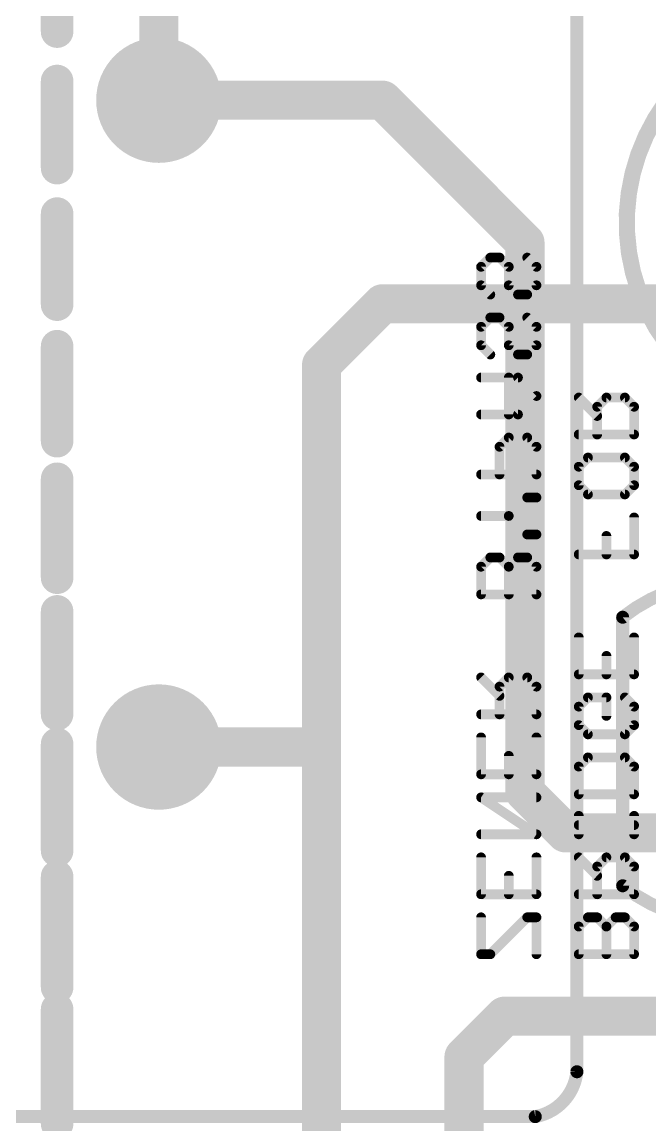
# Model space of a CAD drawing. Extents: x -31 to 86, y -14 to 53.
# Drawn here: x 37.24 to 47.03, y 4.65 to 21.86 of the extents above; entities that cross this region are included whole.
import ezdxf

# ---------------------------------------------------------------- set-up
doc = ezdxf.new("R2010")
doc.units = 0
for name, color, linetype in [('1', 12, 'CONTINUOUS'), ('16', 132, 'CONTINUOUS'), ('17', 110, 'CONTINUOUS'), ('21', 41, 'CONTINUOUS'), ('22', 40, 'CONTINUOUS')]:
    doc.layers.add(name, color=color, linetype=linetype)

# ---------------------------------------------------------------- blocks, each defined once
blk = doc.blocks.new('ROUNDP')
at = {"const_width": 0.5}
blk.add_lwpolyline([(0, -0.25, 1), (0, 0.25, 1), (0, -0.25)], format="xyb", dxfattribs=at)

msp = doc.modelspace()

# ---------------------------------------------------------------- linework, layer by layer
at = {"layer": '1', "const_width": 0.6096}
for points in [[(39.37, 22.1725), (39.37, 20.6375)], [(42.8625, 17.4625), (41.91, 16.51)], [(49.8475, 17.4625), (42.8625, 17.4625)], [(41.91, 12.3825), (41.91, 16.51)], [(41.91, 10.5475), (41.91, 12.3825)], [(39.37, 10.5475), (41.91, 10.5475)], [(41.91, 1.905), (41.91, 10.5475)], [(44.7675, 6.35), (44.1325, 5.715)], [(47.625, 6.35), (44.7675, 6.35)], [(44.1325, 5.715), (44.1325, 3.4925)]]:
    msp.add_lwpolyline(points, dxfattribs=at)
at = {"layer": '1', "const_width": 0.3048}
for points in [[(39.2176, 20.6375, 1), (39.5224, 20.6375)], [(42.8625, 17.6149, 1), (42.8625, 17.3101)], [(42.9703, 17.3547, 1), (42.7547, 17.5703)], [(41.8022, 16.6178, 1), (42.0178, 16.4022)], [(42.0624, 16.51, 1), (41.7576, 16.51)], [(42.0624, 12.3825, 1), (41.7576, 12.3825)], [(41.7576, 12.3825, 1), (42.0624, 12.3825)], [(39.37, 10.6999, 1), (39.37, 10.3951)], [(42.0624, 10.5475, 1), (41.7576, 10.5475)], [(41.91, 10.3951, 1), (41.91, 10.6999)], [(41.7576, 10.5475, 1), (42.0624, 10.5475)], [(44.7675, 6.5024, 1), (44.7675, 6.1976)], [(44.8753, 6.2422, 1), (44.6597, 6.4578)], [(44.0247, 5.8228, 1), (44.2403, 5.6072)], [(44.2849, 5.715, 1), (43.9801, 5.715)]]:
    msp.add_lwpolyline(points, format="xyb", dxfattribs=at)
at = {"layer": '16', "const_width": 0.6096}
for points in [[(39.37, 20.6375), (42.8625, 20.6375)], [(42.8625, 20.6375), (45.085, 18.415)], [(45.085, 9.8425), (45.085, 18.415)], [(45.72, 9.2075), (45.085, 9.8425)], [(48.26, 9.2075), (45.72, 9.2075)]]:
    msp.add_lwpolyline(points, dxfattribs=at)
at = {"layer": '16', "const_width": 0.3048}
for points in [[(39.37, 20.7899, 1), (39.37, 20.4851)], [(42.9703, 20.7453, 1), (42.7547, 20.5297)], [(42.8625, 20.4851, 1), (42.8625, 20.7899)], [(45.2374, 18.415, 1), (44.9326, 18.415)], [(44.9772, 18.3072, 1), (45.1928, 18.5228)], [(45.1928, 9.9503, 1), (44.9772, 9.7347)], [(44.9326, 9.8425, 1), (45.2374, 9.8425)], [(45.72, 9.3599, 1), (45.72, 9.0551)], [(45.6122, 9.0997, 1), (45.8278, 9.3153)]]:
    msp.add_lwpolyline(points, format="xyb", dxfattribs=at)
at = {"layer": '21'}
for points, const_width in [([(45.895, 5.4825), (45.895, 24.6175)], 0.2032), ([(37.7825, 22.8209), (37.7825, 21.7072)], 0.508), ([(37.7825, 20.6912), (37.7825, 19.5775)], 0.508), ([(37.7825, 18.5615), (37.7825, 17.4478)], 0.508), ([(37.7825, 16.4318), (37.7825, 15.3182)], 0.508), ([(37.7825, 14.3022), (37.7825, 13.1885)], 0.508), ([(46.609, 12.572), (46.609, 8.383)], 0.2032), ([(37.7825, 12.1725), (37.7825, 11.0588)], 0.508), ([(37.7825, 10.0428), (37.7825, 8.9291)], 0.508), ([(37.7825, 7.9131), (37.7825, 6.7994)], 0.508), ([(37.7825, 5.7834), (37.7825, 4.6697)], 0.508), ([(31.31, 4.7825), (45.245, 4.7825)], 0.2032)]:
    msp.add_lwpolyline(points, dxfattribs=dict(at, const_width=const_width))
for points, const_width in [([(37.6555, 21.7072, 1), (37.9095, 21.7072)], 0.254), ([(47.9425, 21.2725, 3), (51.7525, 21.2725)], 0.254), ([(37.9095, 20.6912, 1), (37.6555, 20.6912)], 0.254), ([(37.6555, 19.5775, 1), (37.9095, 19.5775)], 0.254), ([(37.9095, 18.5615, 1), (37.6555, 18.5615)], 0.254), ([(37.6555, 17.4478, 1), (37.9095, 17.4478)], 0.254), ([(37.9095, 16.4318, 1), (37.6555, 16.4318)], 0.254), ([(37.6555, 15.3182, 1), (37.9095, 15.3182)], 0.254), ([(37.9095, 14.3022, 1), (37.6555, 14.3022)], 0.254), ([(37.6555, 13.1885, 1), (37.9095, 13.1885)], 0.254), ([(50.8085, 11.2638, 0.5267), (46.609, 12.5721)], 0.2032), ([(46.6598, 12.572, 1), (46.5582, 12.572)], 0.1016), ([(46.5776, 12.612, 1), (46.6404, 12.5322)], 0.1016), ([(37.9095, 12.1725, 1), (37.6555, 12.1725)], 0.254), ([(37.6555, 11.0588, 1), (37.9095, 11.0588)], 0.254), ([(37.9095, 10.0428, 1), (37.6555, 10.0428)], 0.254), ([(46.609, 8.383, 0.5267), (50.8084, 9.6912)], 0.2032), ([(37.6555, 8.9291, 1), (37.9095, 8.9291)], 0.254), ([(46.6404, 8.4229, 1), (46.5776, 8.3431)], 0.1016), ([(46.5582, 8.383, 1), (46.6598, 8.383)], 0.1016), ([(37.9095, 7.9131, 1), (37.6555, 7.9131)], 0.254), ([(37.6555, 6.7994, 1), (37.9095, 6.7994)], 0.254), ([(37.9095, 5.7834, 1), (37.6555, 5.7834)], 0.254), ([(45.245, 4.7825, 0.3333), (45.895, 5.4825)], 0.2032), ([(45.8442, 5.4825, 1), (45.9458, 5.4825)], 0.1016), ([(45.9455, 5.4772, 1), (45.8445, 5.4878)], 0.1016), ([(45.236, 4.8325, 1), (45.254, 4.7325)], 0.1016), ([(45.245, 4.7317, 1), (45.245, 4.8333)], 0.1016), ([(37.6555, 4.6697, 1), (37.9095, 4.6697)], 0.254)]:
    msp.add_lwpolyline(points, format="xyb", dxfattribs=dict(at, const_width=const_width))
at = {"layer": '22'}
for points, const_width in [([(37.7825, 23.0051), (37.7825, 21.9529)], 0.508), ([(37.7825, 20.9369), (37.7825, 19.8846)], 0.508), ([(37.7825, 18.8686), (37.7825, 17.8163)], 0.508), ([(44.5433, 18.1821), (44.3992, 18.0381)], 0.1524), ([(44.6873, 18.1821), (44.5433, 18.1821)], 0.1524), ([(44.8314, 18.0381), (44.6873, 18.1821)], 0.1524), ([(45.1195, 18.1821), (45.2635, 18.0381)], 0.1524), ([(44.3992, 18.0381), (44.3992, 17.75)], 0.1524), ([(44.8314, 17.75), (44.8314, 18.0381)], 0.1524), ([(45.2635, 18.0381), (45.2635, 17.75)], 0.1524), ([(44.3992, 17.75), (44.5433, 17.6059)], 0.1524), ([(44.9754, 17.6059), (44.8314, 17.75)], 0.1524), ([(45.2635, 17.75), (45.1195, 17.6059)], 0.1524), ([(45.1195, 17.6059), (44.9754, 17.6059)], 0.1524), ([(44.5433, 17.2466), (44.3992, 17.1026)], 0.1524), ([(44.6873, 17.2466), (44.5433, 17.2466)], 0.1524), ([(44.8314, 17.1026), (44.6873, 17.2466)], 0.1524), ([(45.1195, 17.2466), (45.2635, 17.1026)], 0.1524), ([(37.7825, 16.8003), (37.7825, 15.748)], 0.508), ([(44.3992, 17.1026), (44.3992, 16.8144)], 0.1524), ([(44.8314, 16.8144), (44.8314, 17.1026)], 0.1524), ([(45.2635, 17.1026), (45.2635, 16.8144)], 0.1524), ([(44.3992, 16.8144), (44.5433, 16.6704)], 0.1524), ([(44.9754, 16.6704), (44.8314, 16.8144)], 0.1524), ([(45.2635, 16.8144), (45.1195, 16.6704)], 0.1524), ([(45.1195, 16.6704), (44.9754, 16.6704)], 0.1524), ([(44.9754, 16.3111), (44.3992, 16.3111)], 0.1524), ([(44.8314, 15.7349), (44.8314, 16.3111)], 0.1524), ([(45.2635, 16.023), (44.9754, 16.3111)], 0.1524), ([(44.9754, 15.7349), (45.2635, 16.023)], 0.1524), ([(46.2113, 15.7111), (45.9232, 15.9993)], 0.1524), ([(46.3554, 15.9993), (46.2113, 15.8552)], 0.1524), ([(46.6435, 15.9993), (46.3554, 15.9993)], 0.1524), ([(46.7875, 15.8552), (46.6435, 15.9993)], 0.1524), ([(46.2113, 15.8552), (46.2113, 15.423)], 0.1524), ([(46.7875, 15.423), (46.7875, 15.8552)], 0.1524), ([(44.3992, 15.7349), (44.9754, 15.7349)], 0.1524), ([(45.9232, 15.423), (46.7875, 15.423)], 0.1524), ([(44.8314, 15.3756), (44.6873, 15.2315)], 0.1524), ([(45.1195, 15.3756), (44.8314, 15.3756)], 0.1524), ([(45.2635, 15.2315), (45.1195, 15.3756)], 0.1524), ([(44.6873, 15.2315), (44.6873, 14.7994)], 0.1524), ([(45.2635, 14.7994), (45.2635, 15.2315)], 0.1524), ([(45.9232, 14.9197), (46.0673, 15.0637)], 0.1524), ([(46.0673, 15.0637), (46.6435, 15.0637)], 0.1524), ([(46.6435, 15.0637), (46.7875, 14.9197)], 0.1524), ([(37.7825, 14.732), (37.7825, 13.6797)], 0.508), ([(45.9232, 14.6316), (45.9232, 14.9197)], 0.1524), ([(46.7875, 14.9197), (46.7875, 14.6316)], 0.1524), ([(44.3992, 14.7994), (45.2635, 14.7994)], 0.1524), ([(46.0673, 14.4875), (45.9232, 14.6316)], 0.1524), ([(46.7875, 14.6316), (46.6435, 14.4875)], 0.1524), ([(44.8314, 14.1519), (45.1195, 14.4401)], 0.1524), ([(45.1195, 14.4401), (45.2635, 14.4401)], 0.1524), ([(46.6435, 14.4875), (46.0673, 14.4875)], 0.1524), ([(44.8314, 14.1519), (44.3992, 14.1519)], 0.1524), ([(45.1195, 13.8638), (44.8314, 14.1519)], 0.1524), ([(46.7875, 13.552), (46.7875, 14.1282)], 0.1524), ([(45.2635, 13.8638), (45.1195, 13.8638)], 0.1524), ([(46.3554, 13.552), (46.3554, 13.8401)], 0.1524), ([(45.9232, 13.552), (46.7875, 13.552)], 0.1524), ([(44.5433, 13.5045), (44.3992, 13.3605)], 0.1524), ([(44.3992, 13.3605), (44.3992, 12.9283)], 0.1524), ([(44.6873, 13.5045), (44.5433, 13.5045)], 0.1524), ([(44.8314, 13.3605), (44.6873, 13.5045)], 0.1524), ([(44.9754, 13.5045), (44.8314, 13.3605)], 0.1524), ([(44.8314, 12.9283), (44.8314, 13.3605)], 0.1524), ([(45.1195, 13.5045), (44.9754, 13.5045)], 0.1524), ([(45.2635, 13.3605), (45.1195, 13.5045)], 0.1524), ([(45.2635, 12.9283), (45.2635, 13.3605)], 0.1524), ([(37.7825, 12.6637), (37.7825, 11.6114)], 0.508), ([(44.3992, 12.9283), (45.2635, 12.9283)], 0.1524), ([(45.9232, 11.681), (45.9232, 12.2572)], 0.1524), ([(46.7875, 12.2572), (46.7875, 11.681)], 0.1524), ([(46.3554, 11.681), (46.3554, 11.9691)], 0.1524), ([(44.6873, 11.3454), (44.3992, 11.6335)], 0.1524), ([(44.8314, 11.6335), (44.6873, 11.4894)], 0.1524), ([(45.1195, 11.6335), (44.8314, 11.6335)], 0.1524), ([(45.2635, 11.4894), (45.1195, 11.6335)], 0.1524), ([(46.7875, 11.681), (45.9232, 11.681)], 0.1524), ([(44.6873, 11.4894), (44.6873, 11.0573)], 0.1524), ([(45.2635, 11.0573), (45.2635, 11.4894)], 0.1524), ([(45.9232, 11.1776), (46.0673, 11.3217)], 0.1524), ([(46.0673, 11.3217), (46.3554, 11.3217)], 0.1524), ([(46.3554, 11.3217), (46.3554, 11.0335)], 0.1524), ([(46.6435, 11.3217), (46.7875, 11.1776)], 0.1524), ([(45.9232, 10.8895), (45.9232, 11.1776)], 0.1524), ([(46.7875, 11.1776), (46.7875, 10.8895)], 0.1524), ([(44.3992, 11.0573), (45.2635, 11.0573)], 0.1524), ([(37.7825, 10.5954), (37.7825, 9.5431)], 0.508), ([(46.0673, 10.7454), (45.9232, 10.8895)], 0.1524), ([(46.7875, 10.8895), (46.6435, 10.7454)], 0.1524), ([(44.3992, 10.1218), (44.3992, 10.698)], 0.1524), ([(45.2635, 10.698), (45.2635, 10.1218)], 0.1524), ([(46.6435, 10.7454), (46.0673, 10.7454)], 0.1524), ([(44.8314, 10.1218), (44.8314, 10.4099)], 0.1524), ([(45.9232, 10.2421), (46.0673, 10.3861)], 0.1524), ([(46.0673, 10.3861), (46.6435, 10.3861)], 0.1524), ([(46.6435, 10.3861), (46.7875, 10.2421)], 0.1524), ([(45.2635, 10.1218), (44.3992, 10.1218)], 0.1524), ([(45.9232, 9.8099), (45.9232, 10.2421)], 0.1524), ([(46.7875, 10.2421), (46.7875, 9.8099)], 0.1524), ([(45.2635, 9.1862), (44.3992, 9.7625)], 0.1524), ([(44.3992, 9.7625), (45.2635, 9.7625)], 0.1524), ([(46.7875, 9.8099), (45.9232, 9.8099)], 0.1524), ([(45.9232, 9.1862), (45.9232, 9.4744)], 0.1524), ([(46.7875, 9.1862), (46.7875, 9.4744)], 0.1524), ([(45.9232, 9.3303), (46.7875, 9.3303)], 0.1524), ([(44.3992, 9.1862), (45.2635, 9.1862)], 0.1524), ([(37.7825, 8.5271), (37.7825, 7.4749)], 0.508), ([(44.3992, 8.2507), (44.3992, 8.8269)], 0.1524), ([(45.2635, 8.8269), (45.2635, 8.2507)], 0.1524), ([(46.2113, 8.5388), (45.9232, 8.8269)], 0.1524), ([(46.3554, 8.8269), (46.2113, 8.6829)], 0.1524), ([(46.6435, 8.8269), (46.3554, 8.8269)], 0.1524), ([(46.7875, 8.6829), (46.6435, 8.8269)], 0.1524), ([(44.8314, 8.2507), (44.8314, 8.5388)], 0.1524), ([(46.2113, 8.6829), (46.2113, 8.2507)], 0.1524), ([(46.7875, 8.2507), (46.7875, 8.6829)], 0.1524), ([(45.2635, 8.2507), (44.3992, 8.2507)], 0.1524), ([(45.9232, 8.2507), (46.7875, 8.2507)], 0.1524), ([(44.3992, 7.3152), (44.3992, 7.8914)], 0.1524), ([(45.1195, 7.8914), (44.5433, 7.3152)], 0.1524), ([(45.2635, 7.8914), (45.1195, 7.8914)], 0.1524), ([(45.2635, 7.3152), (45.2635, 7.8914)], 0.1524), ([(46.0673, 7.8914), (45.9232, 7.7474)], 0.1524), ([(46.2113, 7.8914), (46.0673, 7.8914)], 0.1524), ([(46.3554, 7.7474), (46.2113, 7.8914)], 0.1524), ([(46.4994, 7.8914), (46.3554, 7.7474)], 0.1524), ([(46.6435, 7.8914), (46.4994, 7.8914)], 0.1524), ([(46.7875, 7.7474), (46.6435, 7.8914)], 0.1524), ([(45.9232, 7.7474), (45.9232, 7.3152)], 0.1524), ([(46.3554, 7.3152), (46.3554, 7.7474)], 0.1524), ([(46.7875, 7.3152), (46.7875, 7.7474)], 0.1524), ([(44.5433, 7.3152), (44.3992, 7.3152)], 0.1524), ([(45.9232, 7.3152), (46.7875, 7.3152)], 0.1524), ([(37.7825, 6.4589), (37.7825, 5.4066)], 0.508)]:
    msp.add_lwpolyline(points, dxfattribs=dict(at, const_width=const_width))
for points, const_width in [([(37.6555, 21.9529, 1), (37.9095, 21.9529)], 0.254), ([(37.9095, 20.9369, 1), (37.6555, 20.9369)], 0.254), ([(37.6555, 19.8846, 1), (37.9095, 19.8846)], 0.254), ([(37.9095, 18.8686, 1), (37.6555, 18.8686)], 0.254), ([(44.5433, 18.2202, 1), (44.5433, 18.144)], 0.0762), ([(44.5702, 18.1552, 1), (44.5163, 18.2091)], 0.0762), ([(44.7143, 18.2091, 1), (44.6604, 18.1552)], 0.0762), ([(44.6873, 18.144, 1), (44.6873, 18.2202)], 0.0762), ([(45.1464, 18.2091, 1), (45.0925, 18.1552)], 0.0762), ([(44.4373, 18.0381, 1), (44.3611, 18.0381)], 0.0762), ([(44.3723, 18.065, 1), (44.4261, 18.0111)], 0.0762), ([(44.8695, 18.0381, 1), (44.7933, 18.0381)], 0.0762), ([(44.8044, 18.0111, 1), (44.8583, 18.065)], 0.0762), ([(45.3016, 18.0381, 1), (45.2254, 18.0381)], 0.0762), ([(45.2366, 18.0111, 1), (45.2905, 18.065)], 0.0762), ([(37.6555, 17.8163, 1), (37.9095, 17.8163)], 0.254), ([(44.4261, 17.7769, 1), (44.3723, 17.723)], 0.0762), ([(44.3611, 17.75, 1), (44.4373, 17.75)], 0.0762), ([(44.8583, 17.7769, 1), (44.8044, 17.723)], 0.0762), ([(44.7933, 17.75, 1), (44.8695, 17.75)], 0.0762), ([(45.2254, 17.75, 1), (45.3016, 17.75)], 0.0762), ([(45.2905, 17.723, 1), (45.2366, 17.7769)], 0.0762), ([(44.5163, 17.579, 1), (44.5702, 17.6328)], 0.0762), ([(44.9754, 17.644, 1), (44.9754, 17.5678)], 0.0762), ([(44.9485, 17.579, 1), (45.0024, 17.6328)], 0.0762), ([(45.0925, 17.6328, 1), (45.1464, 17.579)], 0.0762), ([(45.1195, 17.5678, 1), (45.1195, 17.644)], 0.0762), ([(44.5433, 17.2847, 1), (44.5433, 17.2085)], 0.0762), ([(44.5702, 17.2197, 1), (44.5163, 17.2736)], 0.0762), ([(44.7143, 17.2736, 1), (44.6604, 17.2197)], 0.0762), ([(44.6873, 17.2085, 1), (44.6873, 17.2847)], 0.0762), ([(45.1464, 17.2736, 1), (45.0925, 17.2197)], 0.0762), ([(37.9095, 16.8003, 1), (37.6555, 16.8003)], 0.254), ([(44.4373, 17.1026, 1), (44.3611, 17.1026)], 0.0762), ([(44.3723, 17.1295, 1), (44.4261, 17.0756)], 0.0762), ([(44.8695, 17.1026, 1), (44.7933, 17.1026)], 0.0762), ([(44.8044, 17.0756, 1), (44.8583, 17.1295)], 0.0762), ([(45.3016, 17.1026, 1), (45.2254, 17.1026)], 0.0762), ([(45.2366, 17.0756, 1), (45.2905, 17.1295)], 0.0762), ([(44.4261, 16.8414, 1), (44.3723, 16.7875)], 0.0762), ([(44.8583, 16.8414, 1), (44.8044, 16.7875)], 0.0762), ([(45.2905, 16.7875, 1), (45.2366, 16.8414)], 0.0762), ([(44.3611, 16.8144, 1), (44.4373, 16.8144)], 0.0762), ([(44.5163, 16.6434, 1), (44.5702, 16.6973)], 0.0762), ([(44.7933, 16.8144, 1), (44.8695, 16.8144)], 0.0762), ([(44.9754, 16.7085, 1), (44.9754, 16.6323)], 0.0762), ([(44.9485, 16.6434, 1), (45.0024, 16.6973)], 0.0762), ([(45.0925, 16.6973, 1), (45.1464, 16.6434)], 0.0762), ([(45.1195, 16.6323, 1), (45.1195, 16.7085)], 0.0762), ([(45.2254, 16.8144, 1), (45.3016, 16.8144)], 0.0762), ([(44.3992, 16.3492, 1), (44.3992, 16.273)], 0.0762), ([(44.8695, 16.3111, 1), (44.7933, 16.3111)], 0.0762), ([(45.0024, 16.338, 1), (44.9485, 16.2842)], 0.0762), ([(44.9754, 16.273, 1), (44.9754, 16.3492)], 0.0762), ([(45.2905, 15.996, 1), (45.2366, 16.0499)], 0.0762), ([(45.2366, 15.996, 1), (45.2905, 16.0499)], 0.0762), ([(45.9501, 16.0262, 1), (45.8963, 15.9723)], 0.0762), ([(46.3554, 16.0374, 1), (46.3554, 15.9612)], 0.0762), ([(46.3823, 15.9723, 1), (46.3284, 16.0262)], 0.0762), ([(46.6704, 16.0262, 1), (46.6165, 15.9723)], 0.0762), ([(46.6435, 15.9612, 1), (46.6435, 16.0374)], 0.0762), ([(37.6555, 15.748, 1), (37.9095, 15.748)], 0.254), ([(46.2494, 15.8552, 1), (46.1732, 15.8552)], 0.0762), ([(46.1844, 15.8821, 1), (46.2383, 15.8283)], 0.0762), ([(46.8256, 15.8552, 1), (46.7494, 15.8552)], 0.0762), ([(46.7606, 15.8283, 1), (46.8145, 15.8821)], 0.0762), ([(44.3992, 15.773, 1), (44.3992, 15.6968)], 0.0762), ([(44.7933, 15.7349, 1), (44.8695, 15.7349)], 0.0762), ([(44.9485, 15.7618, 1), (45.0024, 15.7079)], 0.0762), ([(44.9754, 15.6968, 1), (44.9754, 15.773)], 0.0762), ([(46.1844, 15.6842, 1), (46.2383, 15.7381)], 0.0762), ([(45.9232, 15.4611, 1), (45.9232, 15.3849)], 0.0762), ([(46.7875, 15.3849, 1), (46.7875, 15.4611)], 0.0762), ([(44.8314, 15.4137, 1), (44.8314, 15.3375)], 0.0762), ([(44.8583, 15.3486, 1), (44.8044, 15.4025)], 0.0762), ([(45.1464, 15.4025, 1), (45.0925, 15.3486)], 0.0762), ([(45.1195, 15.3375, 1), (45.1195, 15.4137)], 0.0762), ([(46.1732, 15.423, 1), (46.2494, 15.423)], 0.0762), ([(46.7494, 15.423, 1), (46.8256, 15.423)], 0.0762), ([(44.7254, 15.2315, 1), (44.6492, 15.2315)], 0.0762), ([(44.6604, 15.2585, 1), (44.7143, 15.2046)], 0.0762), ([(45.3016, 15.2315, 1), (45.2254, 15.2315)], 0.0762), ([(45.2366, 15.2046, 1), (45.2905, 15.2585)], 0.0762), ([(46.0673, 15.1018, 1), (46.0673, 15.0256)], 0.0762), ([(46.0942, 15.0368, 1), (46.0403, 15.0907)], 0.0762), ([(46.6704, 15.0907, 1), (46.6165, 15.0368)], 0.0762), ([(46.6435, 15.0256, 1), (46.6435, 15.1018)], 0.0762), ([(37.9095, 14.732, 1), (37.6555, 14.732)], 0.254), ([(45.9613, 14.9197, 1), (45.8851, 14.9197)], 0.0762), ([(45.8963, 14.9466, 1), (45.9501, 14.8927)], 0.0762), ([(46.8256, 14.9197, 1), (46.7494, 14.9197)], 0.0762), ([(46.7606, 14.8927, 1), (46.8145, 14.9466)], 0.0762), ([(44.3992, 14.8375, 1), (44.3992, 14.7613)], 0.0762), ([(44.6492, 14.7994, 1), (44.7254, 14.7994)], 0.0762), ([(45.2254, 14.7994, 1), (45.3016, 14.7994)], 0.0762), ([(45.2635, 14.7613, 1), (45.2635, 14.8375)], 0.0762), ([(45.9501, 14.6585, 1), (45.8963, 14.6046)], 0.0762), ([(45.8851, 14.6316, 1), (45.9613, 14.6316)], 0.0762), ([(46.7494, 14.6316, 1), (46.8256, 14.6316)], 0.0762), ([(46.8145, 14.6046, 1), (46.7606, 14.6585)], 0.0762), ([(45.1195, 14.4782, 1), (45.1195, 14.402)], 0.0762), ([(45.1464, 14.4131, 1), (45.0925, 14.467)], 0.0762), ([(45.2635, 14.402, 1), (45.2635, 14.4782)], 0.0762), ([(46.0673, 14.5256, 1), (46.0673, 14.4494)], 0.0762), ([(46.0403, 14.4606, 1), (46.0942, 14.5145)], 0.0762), ([(46.6165, 14.5145, 1), (46.6704, 14.4606)], 0.0762), ([(46.6435, 14.4494, 1), (46.6435, 14.5256)], 0.0762), ([(44.3992, 14.19, 1), (44.3992, 14.1138)], 0.0762), ([(44.8583, 14.1789, 1), (44.8044, 14.125)], 0.0762), ([(44.8044, 14.1789, 1), (44.8583, 14.125)], 0.0762), ([(44.8314, 14.1138, 1), (44.8314, 14.19)], 0.0762), ([(46.8256, 14.1282, 1), (46.7494, 14.1282)], 0.0762), ([(45.1195, 13.9019, 1), (45.1195, 13.8257)], 0.0762), ([(45.2635, 13.8257, 1), (45.2635, 13.9019)], 0.0762), ([(37.6555, 13.6797, 1), (37.9095, 13.6797)], 0.254), ([(45.0925, 13.8369, 1), (45.1464, 13.8908)], 0.0762), ([(46.3935, 13.8401, 1), (46.3173, 13.8401)], 0.0762), ([(45.9232, 13.5901, 1), (45.9232, 13.5139)], 0.0762), ([(46.7875, 13.5139, 1), (46.7875, 13.5901)], 0.0762), ([(44.4373, 13.3605, 1), (44.3611, 13.3605)], 0.0762), ([(44.3723, 13.3874, 1), (44.4261, 13.3335)], 0.0762), ([(44.5433, 13.5426, 1), (44.5433, 13.4664)], 0.0762), ([(44.5702, 13.4776, 1), (44.5163, 13.5315)], 0.0762), ([(44.7143, 13.5315, 1), (44.6604, 13.4776)], 0.0762), ([(44.6873, 13.4664, 1), (44.6873, 13.5426)], 0.0762), ([(44.8044, 13.3874, 1), (44.8583, 13.3335)], 0.0762), ([(44.8695, 13.3605, 1), (44.7933, 13.3605)], 0.0762), ([(44.8044, 13.3335, 1), (44.8583, 13.3874)], 0.0762), ([(44.9754, 13.5426, 1), (44.9754, 13.4664)], 0.0762), ([(45.0024, 13.4776, 1), (44.9485, 13.5315)], 0.0762), ([(45.1464, 13.5315, 1), (45.0925, 13.4776)], 0.0762), ([(45.1195, 13.4664, 1), (45.1195, 13.5426)], 0.0762), ([(45.3016, 13.3605, 1), (45.2254, 13.3605)], 0.0762), ([(45.2366, 13.3335, 1), (45.2905, 13.3874)], 0.0762), ([(46.3173, 13.552, 1), (46.3935, 13.552)], 0.0762), ([(46.7494, 13.552, 1), (46.8256, 13.552)], 0.0762), ([(37.9095, 12.6637, 1), (37.6555, 12.6637)], 0.254), ([(44.3992, 12.9664, 1), (44.3992, 12.8902)], 0.0762), ([(44.3611, 12.9283, 1), (44.4373, 12.9283)], 0.0762), ([(44.7933, 12.9283, 1), (44.8695, 12.9283)], 0.0762), ([(45.2254, 12.9283, 1), (45.3016, 12.9283)], 0.0762), ([(45.2635, 12.8902, 1), (45.2635, 12.9664)], 0.0762), ([(45.9613, 12.2572, 1), (45.8851, 12.2572)], 0.0762), ([(46.8256, 12.2572, 1), (46.7494, 12.2572)], 0.0762), ([(46.3935, 11.9691, 1), (46.3173, 11.9691)], 0.0762), ([(37.6555, 11.6114, 1), (37.9095, 11.6114)], 0.254), ([(44.4261, 11.6604, 1), (44.3723, 11.6066)], 0.0762), ([(44.8314, 11.6716, 1), (44.8314, 11.5954)], 0.0762), ([(44.8583, 11.6066, 1), (44.8044, 11.6604)], 0.0762), ([(45.1464, 11.6604, 1), (45.0925, 11.6066)], 0.0762), ([(45.1195, 11.5954, 1), (45.1195, 11.6716)], 0.0762), ([(45.9232, 11.7191, 1), (45.9232, 11.6429)], 0.0762), ([(45.8851, 11.681, 1), (45.9613, 11.681)], 0.0762), ([(46.3173, 11.681, 1), (46.3935, 11.681)], 0.0762), ([(46.7494, 11.681, 1), (46.8256, 11.681)], 0.0762), ([(46.7875, 11.6429, 1), (46.7875, 11.7191)], 0.0762), ([(44.7254, 11.4894, 1), (44.6492, 11.4894)], 0.0762), ([(44.6604, 11.5164, 1), (44.7143, 11.4625)], 0.0762), ([(45.3016, 11.4894, 1), (45.2254, 11.4894)], 0.0762), ([(45.2366, 11.4625, 1), (45.2905, 11.5164)], 0.0762), ([(44.6604, 11.3184, 1), (44.7143, 11.3723)], 0.0762), ([(46.0673, 11.3598, 1), (46.0673, 11.2836)], 0.0762), ([(46.0942, 11.2947, 1), (46.0403, 11.3486)], 0.0762), ([(46.3935, 11.3217, 1), (46.3173, 11.3217)], 0.0762), ([(46.3554, 11.2836, 1), (46.3554, 11.3598)], 0.0762), ([(46.6704, 11.3486, 1), (46.6165, 11.2947)], 0.0762), ([(45.9613, 11.1776, 1), (45.8851, 11.1776)], 0.0762), ([(45.8963, 11.2045, 1), (45.9501, 11.1507)], 0.0762), ([(46.8256, 11.1776, 1), (46.7494, 11.1776)], 0.0762), ([(46.7606, 11.1507, 1), (46.8145, 11.2045)], 0.0762), ([(44.3992, 11.0954, 1), (44.3992, 11.0192)], 0.0762), ([(44.6492, 11.0573, 1), (44.7254, 11.0573)], 0.0762), ([(45.2254, 11.0573, 1), (45.3016, 11.0573)], 0.0762), ([(45.2635, 11.0192, 1), (45.2635, 11.0954)], 0.0762), ([(46.3173, 11.0335, 1), (46.3935, 11.0335)], 0.0762), ([(37.9095, 10.5954, 1), (37.6555, 10.5954)], 0.254), ([(45.9501, 10.9164, 1), (45.8963, 10.8625)], 0.0762), ([(45.8851, 10.8895, 1), (45.9613, 10.8895)], 0.0762), ([(46.7494, 10.8895, 1), (46.8256, 10.8895)], 0.0762), ([(46.8145, 10.8625, 1), (46.7606, 10.9164)], 0.0762), ([(44.4373, 10.698, 1), (44.3611, 10.698)], 0.0762), ([(45.3016, 10.698, 1), (45.2254, 10.698)], 0.0762), ([(46.0673, 10.7835, 1), (46.0673, 10.7073)], 0.0762), ([(46.0403, 10.7185, 1), (46.0942, 10.7724)], 0.0762), ([(46.6165, 10.7724, 1), (46.6704, 10.7185)], 0.0762), ([(46.6435, 10.7073, 1), (46.6435, 10.7835)], 0.0762), ([(44.8695, 10.4099, 1), (44.7933, 10.4099)], 0.0762), ([(46.0673, 10.4242, 1), (46.0673, 10.348)], 0.0762), ([(46.0942, 10.3592, 1), (46.0403, 10.4131)], 0.0762), ([(46.6704, 10.4131, 1), (46.6165, 10.3592)], 0.0762), ([(46.6435, 10.348, 1), (46.6435, 10.4242)], 0.0762), ([(44.3992, 10.1599, 1), (44.3992, 10.0837)], 0.0762), ([(44.3611, 10.1218, 1), (44.4373, 10.1218)], 0.0762), ([(44.7933, 10.1218, 1), (44.8695, 10.1218)], 0.0762), ([(45.2254, 10.1218, 1), (45.3016, 10.1218)], 0.0762), ([(45.2635, 10.0837, 1), (45.2635, 10.1599)], 0.0762), ([(45.9613, 10.2421, 1), (45.8851, 10.2421)], 0.0762), ([(45.8963, 10.269, 1), (45.9501, 10.2151)], 0.0762), ([(46.8256, 10.2421, 1), (46.7494, 10.2421)], 0.0762), ([(46.7606, 10.2151, 1), (46.8145, 10.269)], 0.0762), ([(44.4203, 9.7942, 1), (44.3781, 9.7308)], 0.0762), ([(44.3992, 9.8006, 1), (44.3992, 9.7244)], 0.0762), ([(45.2635, 9.7244, 1), (45.2635, 9.8006)], 0.0762), ([(45.9232, 9.848, 1), (45.9232, 9.7718)], 0.0762), ([(45.8851, 9.8099, 1), (45.9613, 9.8099)], 0.0762), ([(46.7494, 9.8099, 1), (46.8256, 9.8099)], 0.0762), ([(46.7875, 9.7718, 1), (46.7875, 9.848)], 0.0762), ([(37.6555, 9.5431, 1), (37.9095, 9.5431)], 0.254), ([(45.9613, 9.4744, 1), (45.8851, 9.4744)], 0.0762), ([(46.8256, 9.4744, 1), (46.7494, 9.4744)], 0.0762), ([(45.9232, 9.3684, 1), (45.9232, 9.2922)], 0.0762), ([(46.7875, 9.2922, 1), (46.7875, 9.3684)], 0.0762), ([(44.3992, 9.2243, 1), (44.3992, 9.1481)], 0.0762), ([(45.2424, 9.1545, 1), (45.2847, 9.2179)], 0.0762), ([(45.2635, 9.1481, 1), (45.2635, 9.2243)], 0.0762), ([(45.8851, 9.1862, 1), (45.9613, 9.1862)], 0.0762), ([(46.7494, 9.1862, 1), (46.8256, 9.1862)], 0.0762), ([(37.9095, 8.5271, 1), (37.6555, 8.5271)], 0.254), ([(44.4373, 8.8269, 1), (44.3611, 8.8269)], 0.0762), ([(45.3016, 8.8269, 1), (45.2254, 8.8269)], 0.0762), ([(45.9501, 8.8539, 1), (45.8963, 8.8)], 0.0762), ([(46.3554, 8.865, 1), (46.3554, 8.7888)], 0.0762), ([(46.3823, 8.8, 1), (46.3284, 8.8539)], 0.0762), ([(46.6704, 8.8539, 1), (46.6165, 8.8)], 0.0762), ([(46.6435, 8.7888, 1), (46.6435, 8.865)], 0.0762), ([(44.8695, 8.5388, 1), (44.7933, 8.5388)], 0.0762), ([(46.2494, 8.6829, 1), (46.1732, 8.6829)], 0.0762), ([(46.1844, 8.7098, 1), (46.2383, 8.6559)], 0.0762), ([(46.1844, 8.5119, 1), (46.2383, 8.5658)], 0.0762), ([(46.8256, 8.6829, 1), (46.7494, 8.6829)], 0.0762), ([(46.7606, 8.6559, 1), (46.8145, 8.7098)], 0.0762), ([(44.3992, 8.2888, 1), (44.3992, 8.2126)], 0.0762), ([(44.3611, 8.2507, 1), (44.4373, 8.2507)], 0.0762), ([(44.7933, 8.2507, 1), (44.8695, 8.2507)], 0.0762), ([(45.2254, 8.2507, 1), (45.3016, 8.2507)], 0.0762), ([(45.2635, 8.2126, 1), (45.2635, 8.2888)], 0.0762), ([(45.9232, 8.2888, 1), (45.9232, 8.2126)], 0.0762), ([(46.1732, 8.2507, 1), (46.2494, 8.2507)], 0.0762), ([(46.7494, 8.2507, 1), (46.8256, 8.2507)], 0.0762), ([(46.7875, 8.2126, 1), (46.7875, 8.2888)], 0.0762), ([(44.4373, 7.8914, 1), (44.3611, 7.8914)], 0.0762), ([(45.1195, 7.9295, 1), (45.1195, 7.8533)], 0.0762), ([(45.1464, 7.8645, 1), (45.0925, 7.9184)], 0.0762), ([(45.3016, 7.8914, 1), (45.2254, 7.8914)], 0.0762), ([(45.2635, 7.8533, 1), (45.2635, 7.9295)], 0.0762), ([(46.0673, 7.9295, 1), (46.0673, 7.8533)], 0.0762), ([(46.0942, 7.8645, 1), (46.0403, 7.9184)], 0.0762), ([(46.2383, 7.9184, 1), (46.1844, 7.8645)], 0.0762), ([(46.2113, 7.8533, 1), (46.2113, 7.9295)], 0.0762), ([(46.4994, 7.9295, 1), (46.4994, 7.8533)], 0.0762), ([(46.5264, 7.8645, 1), (46.4725, 7.9184)], 0.0762), ([(46.6704, 7.9184, 1), (46.6165, 7.8645)], 0.0762), ([(46.6435, 7.8533, 1), (46.6435, 7.9295)], 0.0762), ([(45.9613, 7.7474, 1), (45.8851, 7.7474)], 0.0762), ([(45.8963, 7.7743, 1), (45.9501, 7.7204)], 0.0762), ([(46.3284, 7.7743, 1), (46.3823, 7.7204)], 0.0762), ([(46.3935, 7.7474, 1), (46.3173, 7.7474)], 0.0762), ([(46.3284, 7.7204, 1), (46.3823, 7.7743)], 0.0762), ([(46.8256, 7.7474, 1), (46.7494, 7.7474)], 0.0762), ([(46.7606, 7.7204, 1), (46.8145, 7.7743)], 0.0762), ([(37.6555, 7.4749, 1), (37.9095, 7.4749)], 0.254), ([(44.3992, 7.3533, 1), (44.3992, 7.2771)], 0.0762), ([(44.3611, 7.3152, 1), (44.4373, 7.3152)], 0.0762), ([(44.5163, 7.3421, 1), (44.5702, 7.2883)], 0.0762), ([(44.5433, 7.2771, 1), (44.5433, 7.3533)], 0.0762), ([(45.2254, 7.3152, 1), (45.3016, 7.3152)], 0.0762), ([(45.9232, 7.3533, 1), (45.9232, 7.2771)], 0.0762), ([(45.8851, 7.3152, 1), (45.9613, 7.3152)], 0.0762), ([(46.3173, 7.3152, 1), (46.3935, 7.3152)], 0.0762), ([(46.7494, 7.3152, 1), (46.8256, 7.3152)], 0.0762), ([(46.7875, 7.2771, 1), (46.7875, 7.3533)], 0.0762), ([(37.9095, 6.4589, 1), (37.6555, 6.4589)], 0.254), ([(37.6555, 5.4066, 1), (37.9095, 5.4066)], 0.254)]:
    msp.add_lwpolyline(points, format="xyb", dxfattribs=dict(at, const_width=const_width))

# ---------------------------------------------------------------- block references
at = {"layer": '17', "xscale": 1.9558, "yscale": 1.9558, "rotation": 90}
for p in [(39.37, 20.6375), (39.37, 20.6375), (39.37, 10.5475), (39.37, 10.5475)]:
    msp.add_blockref('ROUNDP', p, dxfattribs=at)

doc.saveas('drawing.dxf')
